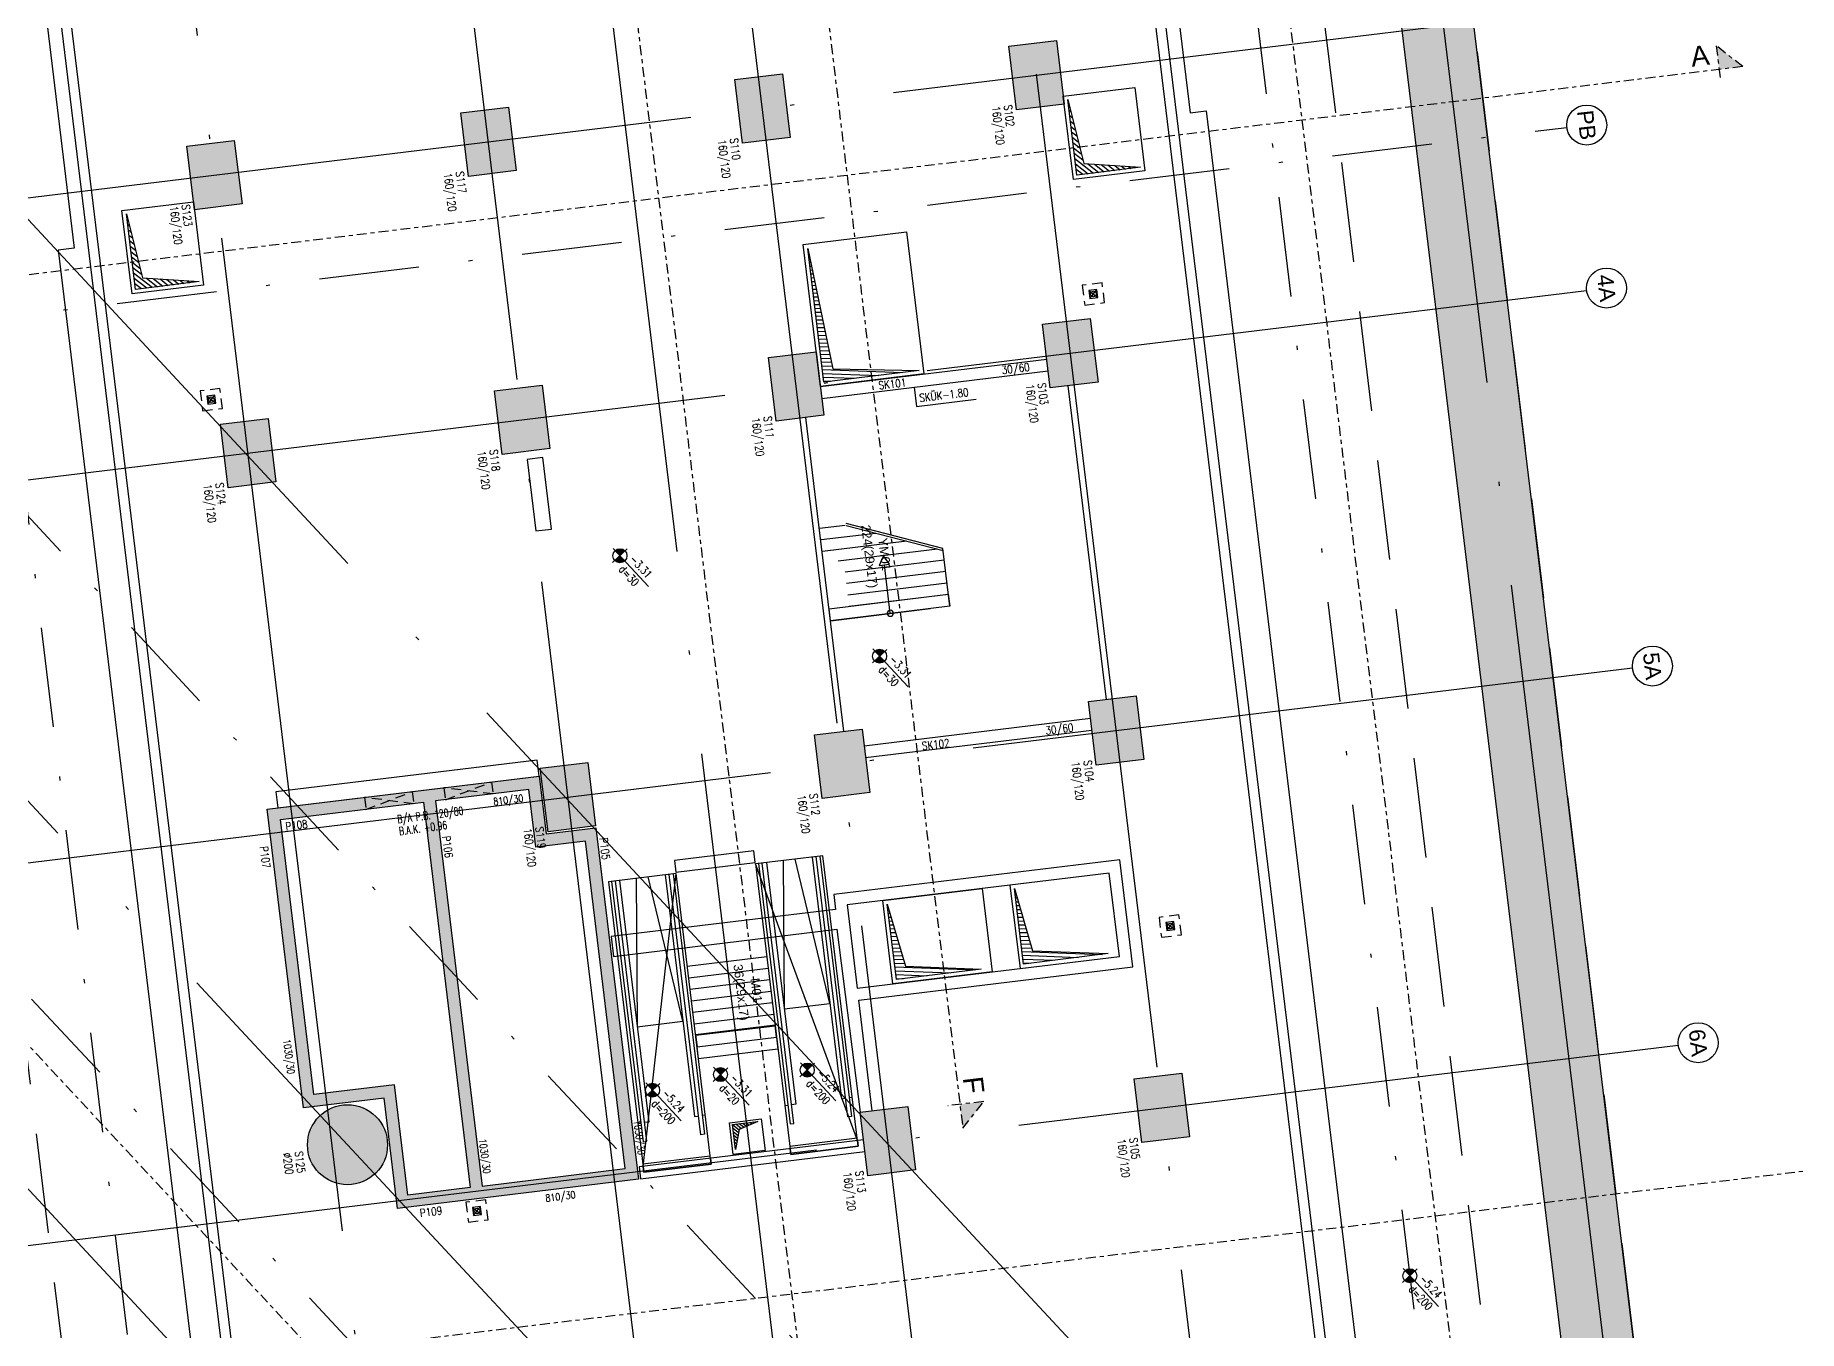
# Model space of a CAD drawing. Header units: millimetres. Extents: x 400408 to 401352, y 4543980 to 4544157.
# Drawn here: x 400442.91 to 400486.98, y 4544053.04 to 4544085.42 of the extents above; entities that cross this region are included whole.
import ezdxf
from ezdxf.enums import TextEntityAlignment as Align

# ---------------------------------------------------------------- set-up
doc = ezdxf.new("R2010")
doc.units = ezdxf.units.MM
for name, pattern in [('AKS', [3, 2.5, -0.25, 0, -0.25]), ('CENTER', [2, 1.25, -0.25, 0.25, -0.25]), ('CIZGI', [0.4, 0.25, -0.15]), ('CONTINU', [0]), ('DASHDOT2', [0.5, 0.25, -0.125, 0, -0.125]), ('HIDDEN', [0.375, 0.25, -0.125])]:
    doc.linetypes.add(name, pattern=pattern)
for name, color, linetype in [('aks prota', 2, 'AKS'), ('bosluk prota', 2, 'Continuous'), ('bosluk tarama prota', 8, 'Continuous'), ('boşluk prota', 2, 'Continuous'), ('boşluk taraması prota', 252, 'Continuous'), ('caks prota', 4, 'Continuous'), ('kesik prota', 2, 'CIZGI'), ('kesit tarama prota', 252, 'Continuous'), ('kiriş boyutu prota', 6, 'Continuous'), ('kiriş prota', 6, 'Continuous'), ('kolon prota', 1, 'Continuous'), ('kolon tarama prota', 252, 'Continuous'), ('lkolon prota', 4, 'Continuous'), ('lperde prota', 4, 'Continuous'), ('merdiven prota', 2, 'Continuous'), ('metraj prota', 2, 'Continuous'), ('not prota', 2, 'Continuous'), ('perde prota', 1, 'Continuous'), ('PRT-AL-TUNEL_EKSENI', 14, 'DASHDOT2'), ('PRT-MI-a_fit_drainage', 10, 'Continuous'), ('PRT-MI-ad_dim', 8, 'Continuous'), ('prt-s-taxis', 7, 'Continuous'), ('skesit prota', 7, 'Continuous'), ('st-s_level (kot)', 6, 'Continuous'), ('st-s_levelmark (kot işareti)', 4, 'Continuous'), ('st_s_ölçü', 4, 'Continuous'), ('taks prota', 7, 'Continuous'), ('temel prota', 6, 'Continuous'), ('tkesit prota', 7, 'Continuous'), ('tkolon prota', 6, 'Continuous'), ('tnot prota', 4, 'Continuous'), ('tperde prota', 6, 'Continuous')]:
    doc.layers.add(name, color=color, linetype=linetype)
doc.styles.add('Arial', font='Arial.ttf')
doc.styles.add('OLCU', font='romanstw.shx')
doc.styles.add('PRT-MI-a_Arial', font='Arial.ttf', dxfattribs={"height": 30})
doc.styles.add('TAKS', font='Arial Unicode.ttf')
doc.styles.add('TKIRIS', font='romanstw.shx')
doc.styles.add('tkolon', font='romanstw.shx')
doc.styles.add('TNOT', font='romanstw.shx', dxfattribs={"width": 0.8, "height": 250})

# ---------------------------------------------------------------- blocks, each defined once
blk = doc.blocks.new('yürüyen mer 1')
at = {"color": 253}
blk.add_lwpolyline([(-120.1, 35), (-120.1, 205)], dxfattribs=at)
at = {"layer": 'st_s_ölçü', "color": 252, "ltscale": 0.1}
blk.add_line((-830.5, 205), (-830.5, 35), dxfattribs=at)
for points in [[(-120.1, 205), (-851.5, 205), (-851.5, 35), (-120.1, 35)], [(-120.1, 197.5), (-775.8, 197.5), (-775.8, 187.7), (-120.1, 187.7)], [(-728.8, 205), (-728.8, 197.5)], [(-120.1, 177.5), (-728.8, 177.5), (-728.8, 187.7)], [(-120.1, 135), (-488.6, 177.5), (-488.6, 62.5), (-120.1, 105)], [(-120.1, 42.5), (-775.8, 42.5), (-775.8, 52.2), (-120.1, 52.2)], [(-120.1, 62.5), (-728.8, 62.5), (-728.8, 52.2)], [(-728.8, 35), (-728.8, 42.5)]]:
    blk.add_lwpolyline(points, dxfattribs=at)
blk = doc.blocks.new('Stair_Anotation')
at = {"color": 0, "style": 'PRT-MI-a_Arial'}
blk.add_attdef('M.ADI', text='', height=0.2, dxfattribs=at).set_placement((0, 0), align=Align.BOTTOM_CENTER)
blk.add_attdef('BAS.SAYI-(EN-RIHT)', text='', height=0.2, dxfattribs=at).set_placement((0, -0.08), align=Align.TOP_CENTER)
blk = doc.blocks.new('*U7')
at = {"layer": 'metraj prota', "color": 4}
blk.add_lwpolyline([(-144.7, 0), (-122.2, 13), (-122.2, -13)], close=True, dxfattribs=at)
blk.add_lwpolyline([(0, 0), (-122.2, 0)], dxfattribs=at)
blk.add_circle((0, 0), 7.5, dxfattribs=at)
blk = doc.blocks.new('PLAN_KOT')
at = {"layer": 'st-s_levelmark (kot işareti)'}
h = blk.add_hatch(color=256, dxfattribs=at)
h.paths.add_polyline_path([(0, 17.5, 0.414214), (-17.5, 0), (0, 0)])
h.paths.add_polyline_path([(17.5, 0), (0, 0), (0, -17.5, 0.414214)])
for p, q in [((105, 0), (-25, 0)), ((0, 25), (0, -25))]:
    blk.add_line(p, q, dxfattribs=at)
blk.add_circle((0, 0), 17.5, dxfattribs=at)
at = {"layer": 'st-s_level (kot)', "color": 6, "style": 'OLCU', "width": 0.8}
for tag, p in [('KOT', (22.7, 9.8)), ('DÖŞEME_KALINLIĞI', (22.7, -27.6))]:
    blk.add_attdef(tag, p, '', height=20, dxfattribs=at)
blk = doc.blocks.new('YER SUZGECI_20x20')
at = {"color": 2}
blk.add_lwpolyline([(-20, 0), (0, 0), (0, 20), (-20, 20)], close=True, dxfattribs=at)
for points in [[(0, 20), (-20, 0)], [(-20, 20), (0, 0)]]:
    blk.add_lwpolyline(points, dxfattribs=at)
blk.add_circle((-10, 10), 7, dxfattribs=at)

msp = doc.modelspace()

# ---------------------------------------------------------------- hatches: boundary and pattern name
at = {"layer": 'bosluk tarama prota'}
h = msp.add_hatch(dxfattribs=at)
h.set_pattern_fill('ANSI31', color=256, scale=0.5, angle=121.924)
h.set_pattern_definition([(321.924, (400467.19765, 4544028.036356), (0.03854414, 0.04919958), [])])
h.paths.add_polyline_path([(400460.334, 4544058.194), (400460.963, 4544058.27), (400460.499, 4544058.068), (400460.41, 4544057.569)])
at = {"layer": 'boşluk taraması prota', "ltscale": 2}
h = msp.add_hatch(dxfattribs=at)
h.set_pattern_fill('ANSI31', color=256, scale=0.03, angle=-47.076, style=0)
h.set_pattern_definition([(321.924, (400468.59764, 4544083.89483), (0.0587413, 0.0749802), [])])
h.paths.add_polyline_path([(400468.94, 4544081.922), (400468.709, 4544083.808), (400469.109, 4544082.212), (400470.528, 4544082.115)])
h = msp.add_hatch(dxfattribs=at)
h.set_pattern_fill('ANSI31', color=256, scale=0.03, angle=-47.076, style=0)
h.set_pattern_definition([(321.924, (400445.07095, 4544081.03779), (0.0587413, 0.0749802), [])])
h.paths.add_polyline_path([(400445.413, 4544079.065), (400445.182, 4544080.951), (400445.582, 4544079.354), (400447.002, 4544079.258)])
h = msp.add_hatch(dxfattribs=at)
h.set_pattern_fill('ANSI31', color=256, scale=0.03, angle=-47.076, style=0)
h.set_pattern_definition([(357.923994, (399678.130375, 4544261.90387), (0.003450452, 0.095187483), [])])
h.paths.add_polyline_path([(400462.842, 4544077.076), (400464.998, 4544077.04), (400462.616, 4544076.747), (400462.211, 4544080.083)])
h = msp.add_hatch(dxfattribs=at)
h.set_pattern_fill('ANSI31', color=256, scale=0.03, angle=-47.076, style=0)
h.set_pattern_definition([(357.923994, (399683.1203, 4544247.35807), (0.003450452, 0.095187483), [])])
h.paths.add_polyline_path([(400467.832, 4544062.53), (400469.988, 4544062.494), (400467.606, 4544062.201), (400467.377, 4544064.086)])
h = msp.add_hatch(dxfattribs=at)
h.set_pattern_fill('ANSI31', color=256, scale=0.03, angle=-47.076, style=0)
h.set_pattern_definition([(357.923994, (399679.94364, 4544246.9723), (0.003450452, 0.095187483), [])])
h.paths.add_polyline_path([(400464.655, 4544062.145), (400466.811, 4544062.109), (400464.429, 4544061.815), (400464.2, 4544063.7)])
at = {"layer": 'kesit tarama prota'}
h = msp.add_hatch(color=256, dxfattribs=at)
h.dxf.hatch_style = 1
h.paths.add_polyline_path([(400484.916, 4544085.154), (400485.584, 4544084.631), (400484.988, 4544084.559)])
h = msp.add_hatch(color=256, dxfattribs=at)
h.dxf.hatch_style = 1
h.paths.add_polyline_path([(400466.611, 4544058.766), (400466.087, 4544058.098), (400466.015, 4544058.694)])
at = {"layer": 'kolon tarama prota'}
h = msp.add_hatch(color=256, dxfattribs=at)
h.dxf.hatch_style = 1
h.paths.add_polyline_path([(400488.037, 4543995.155), (400487.581, 4543995.646), (400488.073, 4543991.593), (400488.536, 4543991.094), (400488.454, 4543991.77), (400490.533, 4543989.535), (400477.132, 4544099.89), (400475.419, 4544099.682), (400475.371, 4544100.079), (400474.974, 4544100.031), (400475.263, 4544097.649), (400475.586, 4544097.688)])
h = msp.add_hatch(color=256, dxfattribs=at)
h.dxf.hatch_style = 1
h.paths.add_polyline_path([(400468.429, 4544085.285), (400468.622, 4544083.696), (400467.43, 4544083.552), (400467.238, 4544085.14)])
h = msp.add_hatch(color=256, dxfattribs=at)
h.dxf.hatch_style = 1
h.paths.add_polyline_path([(400461.579, 4544084.453), (400461.772, 4544082.864), (400460.581, 4544082.72), (400460.388, 4544084.308)])
h = msp.add_hatch(color=256, dxfattribs=at)
h.dxf.hatch_style = 1
h.paths.add_polyline_path([(400454.729, 4544083.621), (400454.922, 4544082.033), (400453.731, 4544081.888), (400453.538, 4544083.476)])
h = msp.add_hatch(color=256, dxfattribs=at)
h.dxf.hatch_style = 1
h.paths.add_polyline_path([(400447.88, 4544082.789), (400448.073, 4544081.201), (400446.881, 4544081.056), (400446.689, 4544082.645)])
h = msp.add_hatch(color=256, dxfattribs=at)
h.dxf.hatch_style = 1
h.paths.add_polyline_path([(400469.273, 4544078.336), (400469.466, 4544076.747), (400468.274, 4544076.603), (400468.081, 4544078.191)])
h = msp.add_hatch(color=256, dxfattribs=at)
h.dxf.hatch_style = 1
h.paths.add_polyline_path([(400462.423, 4544077.504), (400462.616, 4544075.916), (400461.425, 4544075.771), (400461.232, 4544077.359)])
h = msp.add_hatch(color=256, dxfattribs=at)
h.dxf.hatch_style = 1
h.paths.add_polyline_path([(400455.573, 4544076.672), (400455.766, 4544075.084), (400454.575, 4544074.939), (400454.382, 4544076.527)])
h = msp.add_hatch(color=256, dxfattribs=at)
h.dxf.hatch_style = 1
h.paths.add_polyline_path([(400448.724, 4544075.84), (400448.917, 4544074.252), (400447.725, 4544074.107), (400447.532, 4544075.696)])
h = msp.add_hatch(color=256, dxfattribs=at)
h.dxf.hatch_style = 1
h.paths.add_polyline_path([(400470.418, 4544068.905), (400470.611, 4544067.317), (400469.42, 4544067.172), (400469.227, 4544068.76)])
h = msp.add_hatch(color=256, dxfattribs=at)
h.dxf.hatch_style = 1
h.paths.add_polyline_path([(400463.568, 4544068.073), (400463.761, 4544066.485), (400462.57, 4544066.34), (400462.377, 4544067.928)])
h = msp.add_hatch(color=256, dxfattribs=at)
h.dxf.hatch_style = 1
h.paths.add_polyline_path([(400456.719, 4544067.241), (400456.911, 4544065.653), (400455.72, 4544065.508), (400455.527, 4544067.097)])
h = msp.add_hatch(color=256, dxfattribs=at)
h.dxf.hatch_style = 1
h.paths.add_polyline_path([(400456.656, 4544065.269), (400455.415, 4544065.119), (400455.239, 4544066.566), (400452.906, 4544066.283), (400454.076, 4544056.653), (400457.649, 4544057.087)], flags=16)
h.paths.add_polyline_path([(400452.609, 4544066.246), (400453.778, 4544056.617), (400452.219, 4544056.428), (400451.884, 4544059.183), (400449.87, 4544058.938), (400449.035, 4544065.813)], flags=16)
h.paths.add_polyline_path([(400451.957, 4544056.094), (400451.623, 4544058.849), (400449.608, 4544058.604), (400448.701, 4544066.074), (400455.501, 4544066.9), (400455.677, 4544065.453), (400456.918, 4544065.603), (400457.983, 4544056.826)])
h = msp.add_hatch(color=256, dxfattribs=at)
h.dxf.hatch_style = 1
h.paths.add_polyline_path([(400471.563, 4544059.474), (400471.756, 4544057.886), (400470.565, 4544057.741), (400470.372, 4544059.33)])
h = msp.add_hatch(color=256, dxfattribs=at)
h.dxf.hatch_style = 1
edge = h.paths.add_edge_path()
edge.add_arc((400450.709, 4544057.684), 1, -47.076, 312.924)
h = msp.add_hatch(color=256, dxfattribs=at)
h.dxf.hatch_style = 1
h.paths.add_polyline_path([(400464.714, 4544058.642), (400464.906, 4544057.054), (400463.715, 4544056.909), (400463.522, 4544058.498)])

# ---------------------------------------------------------------- linework, layer by layer
at = {"layer": 'aks prota', "ltscale": 10}
for p, q in [((400490.074, 4543987.091), (400475.978, 4544103.171)), ((400490.074, 4543987.091), (400475.978, 4544103.171)), ((400478.198, 4543999.861), (400465.802, 4544101.936)), ((400478.198, 4543999.861), (400465.802, 4544101.936)), ((400478.198, 4543999.861), (400465.802, 4544101.936)), ((400470.204, 4544008.457), (400458.953, 4544101.104)), ((400470.204, 4544008.457), (400458.953, 4544101.104)), ((400466.206, 4544012.755), (400455.528, 4544100.688)), ((400466.206, 4544012.755), (400455.528, 4544100.688)), ((400466.206, 4544012.755), (400455.528, 4544100.688)), ((400462.209, 4544017.053), (400452.103, 4544100.272)), ((400462.209, 4544017.053), (400452.103, 4544100.272)), ((400454.214, 4544025.649), (400445.253, 4544099.44)), ((400454.214, 4544025.649), (400445.253, 4544099.44)), ((400454.214, 4544025.649), (400445.253, 4544099.44)), ((400512.214, 4544006.089), (400428.167, 4544096.459)), ((400512.214, 4544006.089), (400428.167, 4544096.459)), ((400504.965, 4543999.347), (400420.917, 4544089.717)), ((400504.965, 4543999.347), (400420.917, 4544089.717)), ((400434.475, 4544080.356), (400480.835, 4544085.985)), ((400434.475, 4544080.356), (400480.835, 4544085.985)), ((400434.475, 4544080.356), (400480.835, 4544085.985)), ((400500.132, 4543994.852), (400416.084, 4544085.222)), ((400435.319, 4544073.407), (400481.679, 4544079.036)), ((400435.319, 4544073.407), (400481.679, 4544079.036)), ((400435.319, 4544073.407), (400481.679, 4544079.036)), ((400436.465, 4544063.976), (400482.824, 4544069.606)), ((400436.465, 4544063.976), (400482.824, 4544069.606)), ((400436.465, 4544063.976), (400482.824, 4544069.606)), ((400437.61, 4544054.546), (400483.969, 4544060.176)), ((400437.61, 4544054.545), (400483.969, 4544060.175))]:
    msp.add_line(p, q, dxfattribs=at)
at = {"layer": 'bosluk prota'}
msp.add_lwpolyline([(400460.334, 4544058.194), (400460.963, 4544058.27), (400460.499, 4544058.068), (400460.41, 4544057.569)], close=True, dxfattribs=at)
at = {"layer": 'boşluk prota', "ltscale": 0.05}
for points in [[(400468.94, 4544081.922), (400468.709, 4544083.808), (400469.109, 4544082.212), (400470.528, 4544082.115)], [(400445.413, 4544079.065), (400445.182, 4544080.951), (400445.582, 4544079.354), (400447.002, 4544079.258)], [(400462.842, 4544077.076), (400464.998, 4544077.04), (400462.616, 4544076.747), (400462.211, 4544080.083)], [(400467.832, 4544062.53), (400469.719, 4544062.461), (400467.606, 4544062.201), (400467.377, 4544064.086)], [(400464.655, 4544062.145), (400466.542, 4544062.076), (400464.429, 4544061.815), (400464.2, 4544063.7)]]:
    msp.add_lwpolyline(points, close=True, dxfattribs=at)
at = {"layer": 'caks prota', "ltscale": 0.05}
for centre in [(400481.68, 4544083.172), (400481.68, 4544083.172), (400481.68, 4544083.172), (400482.175, 4544079.097), (400482.175, 4544079.097), (400482.175, 4544079.097), (400483.322, 4544069.65), (400483.322, 4544069.65), (400483.322, 4544069.65), (400484.466, 4544060.235), (400484.466, 4544060.235), (400484.466, 4544060.235)]:
    msp.add_circle(centre, 0.5, dxfattribs=at)
at = {"layer": 'kesik prota', "ltscale": 10}
for p, q in [((400459.201, 4544062.147), (400461.186, 4544062.388)), ((400459.236, 4544061.859), (400461.221, 4544062.101)), ((400459.271, 4544061.572), (400461.256, 4544061.813)), ((400459.306, 4544061.284), (400461.291, 4544061.525)), ((400459.341, 4544060.996), (400461.326, 4544061.237)), ((400459.376, 4544060.708), (400461.361, 4544060.949)), ((400459.411, 4544060.42), (400461.396, 4544060.661)), ((400459.446, 4544060.132), (400461.431, 4544060.373))]:
    msp.add_line(p, q, dxfattribs=at)
at = {"layer": 'kesik prota'}
for points in [[(400453.119, 4544066.606), (400453.155, 4544066.309), (400454.31, 4544066.751), (400454.346, 4544066.453), (400453.119, 4544066.606)], [(400451.133, 4544066.365), (400451.17, 4544066.064), (400452.325, 4544066.51), (400452.361, 4544066.209), (400451.133, 4544066.365)]]:
    msp.add_lwpolyline(points, dxfattribs=at)
at = {"layer": 'kiriş prota'}
for p, q in [((400462.529, 4544076.635), (400468.187, 4544077.322)), ((400462.565, 4544076.337), (400468.223, 4544077.025)), ((400468.716, 4544076.656), (400469.669, 4544068.814)), ((400463.117, 4544068.018), (400462.164, 4544075.861))]:
    msp.add_line(p, q, dxfattribs=at)
for points in [[(400468.853, 4544081.81), (400468.598, 4544083.895), (400470.385, 4544084.112), (400470.64, 4544082.027)], [(400445.326, 4544078.953), (400445.071, 4544081.038), (400446.858, 4544081.255), (400447.113, 4544079.17)], [(400464.679, 4544080.498), (400465.11, 4544076.949), (400462.529, 4544076.635), (400462.098, 4544080.184)], [(400467.265, 4544064.174), (400467.518, 4544062.089), (400470, 4544062.391), (400469.747, 4544064.476)], [(400466.57, 4544064.09), (400466.824, 4544062.005), (400464.342, 4544061.704), (400464.089, 4544063.788)]]:
    msp.add_lwpolyline(points, close=True, dxfattribs=at)
for points in [[(400465.763, 4544071.147), (400465.589, 4544072.584)], [(400469.278, 4544068.338), (400463.62, 4544067.651)], [(400469.314, 4544068.04), (400463.656, 4544067.353)]]:
    msp.add_lwpolyline(points, dxfattribs=at)
at = {"layer": 'kolon prota', "color": 1}
for points in [[(400468.429, 4544085.285), (400468.622, 4544083.696), (400467.43, 4544083.552), (400467.238, 4544085.14)], [(400461.579, 4544084.453), (400461.772, 4544082.864), (400460.581, 4544082.72), (400460.388, 4544084.308)], [(400454.729, 4544083.621), (400454.922, 4544082.033), (400453.731, 4544081.888), (400453.538, 4544083.476)], [(400447.88, 4544082.789), (400448.073, 4544081.201), (400446.881, 4544081.056), (400446.689, 4544082.645)], [(400469.273, 4544078.336), (400469.466, 4544076.747), (400468.274, 4544076.603), (400468.081, 4544078.191)], [(400462.423, 4544077.504), (400462.616, 4544075.916), (400461.425, 4544075.771), (400461.232, 4544077.359)], [(400455.573, 4544076.672), (400455.766, 4544075.084), (400454.575, 4544074.939), (400454.382, 4544076.527)], [(400448.724, 4544075.84), (400448.917, 4544074.252), (400447.725, 4544074.107), (400447.532, 4544075.696)], [(400470.418, 4544068.905), (400470.611, 4544067.317), (400469.42, 4544067.172), (400469.227, 4544068.76)], [(400463.568, 4544068.073), (400463.761, 4544066.485), (400462.57, 4544066.34), (400462.377, 4544067.928)], [(400456.719, 4544067.241), (400456.911, 4544065.653), (400455.72, 4544065.508), (400455.527, 4544067.097)], [(400471.563, 4544059.474), (400471.756, 4544057.886), (400470.565, 4544057.741), (400470.372, 4544059.33)], [(400464.714, 4544058.642), (400464.906, 4544057.054), (400463.715, 4544056.909), (400463.522, 4544058.498)]]:
    msp.add_lwpolyline(points, close=True, dxfattribs=at)
msp.add_circle((400450.709, 4544057.684), 1, dxfattribs=at)
at = {"layer": 'merdiven prota', "linetype": 'HIDDEN', "ltscale": 10}
for points in [[(400465.591, 4544072.585), (400462.469, 4544073.391)], [(400465.595, 4544072.532), (400462.476, 4544073.338)], [(400463.143, 4544073.165), (400462.508, 4544073.088)], [(400463.914, 4544072.966), (400462.543, 4544072.801)], [(400464.684, 4544072.767), (400462.578, 4544072.513)], [(400465.455, 4544072.568), (400462.613, 4544072.225)], [(400465.625, 4544072.297), (400462.647, 4544071.937)], [(400465.591, 4544072.585), (400465.589, 4544072.584)], [(400465.659, 4544072.009), (400462.681, 4544071.65)], [(400465.694, 4544071.721), (400462.716, 4544071.362)], [(400465.729, 4544071.434), (400462.751, 4544071.074)], [(400462.786, 4544070.783), (400465.764, 4544071.147)], [(400463.457, 4544057.793), (400463.474, 4544057.649), (400461.787, 4544057.444), (400461.769, 4544057.588)], [(400459.784, 4544057.347), (400459.801, 4544057.203), (400458.114, 4544056.998), (400458.096, 4544057.142)]]:
    msp.add_lwpolyline(points, dxfattribs=at)
at = {"layer": 'merdiven prota', "color": 4}
for points in [[(400458.096, 4544057.142), (400458.92, 4544064.463)], [(400463.457, 4544057.793), (400460.905, 4544064.704)]]:
    msp.add_lwpolyline(points, dxfattribs=at)
at = {"layer": 'not prota', "ltscale": 0.1}
msp.add_lwpolyline([(400464.87, 4544076.617), (400464.928, 4544076.137), (400466.417, 4544076.318)], dxfattribs=at)
at = {"layer": 'perde prota'}
for points in [[(400488.037, 4543995.155), (400487.581, 4543995.646), (400488.073, 4543991.593), (400488.536, 4543991.094), (400488.454, 4543991.77), (400490.533, 4543989.535), (400477.132, 4544099.89), (400475.419, 4544099.682), (400475.371, 4544100.079), (400474.974, 4544100.031), (400475.263, 4544097.649), (400475.586, 4544097.688)], [(400451.957, 4544056.094), (400451.623, 4544058.849), (400449.608, 4544058.604), (400448.701, 4544066.074), (400455.501, 4544066.9), (400455.677, 4544065.453), (400456.918, 4544065.603), (400457.983, 4544056.826)], [(400456.656, 4544065.269), (400455.415, 4544065.119), (400455.239, 4544066.566), (400452.906, 4544066.283), (400454.076, 4544056.653), (400457.649, 4544057.087)], [(400452.609, 4544066.246), (400453.778, 4544056.617), (400452.219, 4544056.428), (400451.884, 4544059.183), (400449.87, 4544058.938), (400449.035, 4544065.813)]]:
    msp.add_lwpolyline(points, close=True, dxfattribs=at)
at = {"layer": 'PRT-AL-TUNEL_EKSENI', "ltscale": 10}
for p, q in [((400484.744, 4543992.822), (400471.411, 4544102.617)), ((400447.668, 4544032.687), (400439.645, 4544098.759)), ((400424.469, 4544093.02), (400508.516, 4544002.65)), ((400418.501, 4544087.469), (400502.548, 4543997.099)), ((400434.824, 4544077.483), (400481.184, 4544083.113))]:
    msp.add_line(p, q, dxfattribs=at)
at = {"layer": 'PRT-MI-a_fit_drainage', "color": 2, "linetype": 'CIZGI'}
for points in [[(400469.63, 4544078.732), (400469.57, 4544079.228), (400469.073, 4544079.168), (400469.134, 4544078.671)], [(400447.583, 4544076.09), (400447.522, 4544076.586), (400447.026, 4544076.526), (400447.086, 4544076.029)], [(400471.549, 4544062.931), (400471.489, 4544063.428), (400470.992, 4544063.367), (400471.052, 4544062.871)], [(400454.225, 4544055.811), (400454.165, 4544056.307), (400453.668, 4544056.247), (400453.729, 4544055.751)]]:
    msp.add_lwpolyline(points, close=True, dxfattribs=at)
at = {"layer": 'skesit prota', "linetype": 'CENTER', "ltscale": 0.2}
for p, q in [((400484.916, 4544085.154), (400485.024, 4544084.261)), ((400485.584, 4544084.631), (400484.916, 4544085.154)), ((400485.584, 4544084.631), (400433.448, 4544078.3)), ((400466.611, 4544058.766), (400465.717, 4544058.658)), ((400466.087, 4544058.098), (400466.611, 4544058.766))]:
    msp.add_line(p, q, dxfattribs=at)
for points in [[(400471.977, 4544104.59), (400486.286, 4543986.758)], [(400460.609, 4544103.21), (400466.087, 4544058.098)], [(400455.897, 4544102.638), (400463.098, 4544043.347)], [(400455.897, 4544102.638), (400463.098, 4544043.347)], [(400433.933, 4544069.638), (400492.88, 4544006.257)], [(400490.161, 4544057.391), (400436.179, 4544050.836)]]:
    msp.add_lwpolyline(points, dxfattribs=at)
at = {"layer": 'skesit prota', "color": 5}
for points in [[(400458.88, 4544064.793), (400458.916, 4544064.495), (400460.901, 4544064.736), (400460.865, 4544065.034)], [(400459.409, 4544060.43), (400459.446, 4544060.132), (400461.431, 4544060.373), (400461.395, 4544060.671)]]:
    msp.add_lwpolyline(points, close=True, dxfattribs=at)
at = {"layer": 'temel prota', "color": 5}
for p, q in [((400469.241, 4544099.335), (400481.462, 4543998.7)), ((400469.49, 4544099.365), (400481.752, 4543998.389)), ((400442.288, 4544096.062), (400449.512, 4544036.578)), ((400442.537, 4544096.092), (400449.802, 4544036.267))]:
    msp.add_line(p, q, dxfattribs=at)
at = {"layer": 'temel prota', "linetype": 'HIDDEN', "ltscale": 10}
for points in [[(400477.132, 4544099.89), (400490.533, 4543989.535), (400486.257, 4543994.133), (400473.468, 4544099.445)], [(400438.407, 4544095.188), (400445.335, 4544038.132), (400441.059, 4544042.73), (400434.743, 4544094.743)]]:
    msp.add_lwpolyline(points, close=True, dxfattribs=at)
at = {"layer": 'temel prota'}
for points in [[(400469.837, 4544099.407), (400471.771, 4544083.48), (400472.168, 4544083.528), (400482.128, 4544001.509)], [(400441.942, 4544096.02), (400443.875, 4544080.093), (400443.479, 4544080.045), (400448.644, 4544037.512)]]:
    msp.add_lwpolyline(points, dxfattribs=at)
for points in [[(400455.195, 4544074.813), (400455.412, 4544073.026), (400455.809, 4544073.074), (400455.592, 4544074.861)], [(400448.92, 4544066.504), (400448.968, 4544066.107), (400455.501, 4544066.9), (400455.453, 4544067.297)], [(400459.482, 4544059.834), (400459.446, 4544060.132), (400461.431, 4544060.373), (400461.467, 4544060.075)], [(400460.254, 4544058.235), (400461.048, 4544058.331), (400461.145, 4544057.537), (400460.351, 4544057.441)]]:
    msp.add_lwpolyline(points, close=True, dxfattribs=at)
at = {"layer": 'temel prota', "color": 5}
for points in [[(400465.725, 4544071.443), (400465.762, 4544071.145), (400462.781, 4544070.783), (400462.745, 4544071.081)], [(400463.448, 4544061.595), (400470, 4544062.391), (400469.747, 4544064.476), (400463.195, 4544063.68)]]:
    msp.add_lwpolyline(points, close=True, dxfattribs=at)
for points in [[(400463.82, 4544058.534), (400463.485, 4544061.297), (400470.334, 4544062.129), (400470.009, 4544064.809), (400462.861, 4544063.942), (400462.907, 4544063.568), (400457.298, 4544062.887), (400457.358, 4544062.391), (400462.942, 4544063.069), (400463.522, 4544058.498)], [(400463.606, 4544057.811), (400457.997, 4544057.13), (400458.033, 4544056.832), (400463.642, 4544057.513)]]:
    msp.add_lwpolyline(points, dxfattribs=at)

# ---------------------------------------------------------------- block references
at = {"layer": 'kolon tarama prota', "xscale": 0.01, "yscale": 0.01, "zscale": 0.01, "rotation": 96.92399395756725}
for p in [(400462.795, 4544066.144), (400459.122, 4544065.698)]:
    msp.add_blockref('yürüyen mer 1', p, dxfattribs=at)
at = {"layer": 'PRT-MI-a_fit_drainage', "color": 2, "xscale": 0.01, "yscale": 0.01, "zscale": 0.01, "rotation": 96.9239939575612}
for p in [(400469.439, 4544079.061), (400447.392, 4544076.419), (400471.358, 4544063.261), (400454.034, 4544056.14)]:
    msp.add_blockref('YER SUZGECI_20x20', p, dxfattribs=at)
at = {"layer": 'PRT-MI-ad_dim', "xscale": -0.01, "yscale": 0.01, "zscale": 0.01, "rotation": 96.88746667455926}
msp.add_blockref('*U7', (400464.275, 4544070.968), dxfattribs=at)
at = {"layer": 'prt-s-taxis'}
ref = msp.add_blockref('Stair_Anotation', (400463.956, 4544072.412), dxfattribs=dict(at, xscale=-1.125, yscale=1.125, zscale=1.125, rotation=276.9239939229199))
ref.add_attrib('M.ADI', 'YM01', dxfattribs={"layer": '0', "color": 0, "height": 0.225, "rotation": 276.924, "style": 'PRT-MI-a_Arial'}).set_placement((400463.955, 4544072.421), align=Align.BOTTOM_CENTER)
ref.add_attrib('BAS.SAYI-(EN-RIHT)', '224(29x17)', dxfattribs={"layer": '0', "color": 0, "height": 0.225, "rotation": 276.924, "style": 'PRT-MI-a_Arial'}).set_placement((400463.867, 4544072.403), align=Align.TOP_CENTER)
ref = msp.add_blockref('Stair_Anotation', (400460.751, 4544061.517), dxfattribs=dict(at, xscale=-1.125, yscale=1.125, zscale=1.125, rotation=276.9239939229199))
ref.add_attrib('M.ADI', 'M01', dxfattribs={"layer": '0', "color": 0, "height": 0.225, "rotation": 276.924, "style": 'PRT-MI-a_Arial'}).set_placement((400460.75, 4544061.526), align=Align.BOTTOM_CENTER)
ref.add_attrib('BAS.SAYI-(EN-RIHT)', '36(29x17)', dxfattribs={"layer": '0', "color": 0, "height": 0.225, "rotation": 276.924, "style": 'PRT-MI-a_Arial'}).set_placement((400460.662, 4544061.508), align=Align.TOP_CENTER)
at = {"layer": 'st-s_level (kot)', "linetype": 'CONTINU', "ltscale": 0.1, "xscale": 0.01, "yscale": 0.01, "zscale": 0.01, "rotation": 312.9239939575543}
for p, values in [((400457.519, 4544072.407), {'KOT': '-3.31', 'DÖŞEME_KALINLIĞI': 'd=30'}), ((400464.009, 4544069.896), {'KOT': '-3.31', 'DÖŞEME_KALINLIĞI': 'd=30'}), ((400460.03, 4544059.439), {'KOT': '-3.31', 'DÖŞEME_KALINLIĞI': 'd=20'}), ((400462.201, 4544059.553), {'KOT': '-5.24', 'DÖŞEME_KALINLIĞI': 'd=200'}), ((400458.334, 4544059.049), {'KOT': '-5.24', 'DÖŞEME_KALINLIĞI': 'd=200'}), ((400477.26, 4544054.411), {'KOT': '-5.24', 'DÖŞEME_KALINLIĞI': 'd=200'})]:
    msp.add_blockref('PLAN_KOT', p, dxfattribs=at).add_auto_attribs(values)

# ---------------------------------------------------------------- texts
at = {"layer": 'kiriş boyutu prota', "ltscale": 0.05, "style": 'TKIRIS', "width": 0.8}
for p in [(400467.755, 4544077.128), (400468.849, 4544068.118)]:
    msp.add_text('30/60', height=0.2, rotation=6.924, dxfattribs=at).set_placement(p, align=Align.MIDDLE_RIGHT)
at = {"layer": 'kiriş prota', "ltscale": 0.05, "style": 'TKIRIS', "width": 0.8}
for s, p in [('SK101', (400463.983, 4544076.66)), ('SK102', (400465.067, 4544067.649))]:
    msp.add_text(s, height=0.2, rotation=6.924, dxfattribs=at).set_placement(p, align=Align.MIDDLE_LEFT)
at = {"layer": 'lkolon prota', "style": 'tkolon', "width": 0.8}
for s, p in [('160/120', (400466.816, 4544083.628)), ('160/120', (400459.966, 4544082.796)), ('160/120', (400453.116, 4544081.964)), ('160/120', (400446.266, 4544081.138)), ('160/120', (400467.66, 4544076.679)), ('160/120', (400460.81, 4544075.847)), ('160/120', (400453.96, 4544075.015)), ('160/120', (400447.111, 4544074.183)), ('160/120', (400468.805, 4544067.248)), ('160/120', (400461.955, 4544066.416)), ('160/120', (400455.106, 4544065.584)), ('160/120', (400469.95, 4544057.817)), ('%%C200', (400449.094, 4544057.475)), ('160/120', (400463.1, 4544056.985))]:
    msp.add_text(s, height=0.2, rotation=276.924, dxfattribs=at).set_placement(p)
at = {"layer": 'lperde prota', "style": 'tkolon', "width": 0.8}
for s, rotation, p in [('810/30', 7.3933, (400454.354, 4544066.256)), ('1030/30', 277.3933, (400449.188, 4544060.322)), ('1030/30', 277.3933, (400457.948, 4544058.303)), ('1030/30', 277.3933, (400454.083, 4544057.834)), ('810/30', 7.3933, (400455.658, 4544056.346))]:
    msp.add_text(s, height=0.18, rotation=rotation, dxfattribs=at).set_placement(p, align=Align.MIDDLE_LEFT)
at = {"layer": 'taks prota', "style": 'TAKS'}
for s, p in [('PB', (400481.68, 4544083.172)), ('PB', (400481.68, 4544083.172)), ('PB', (400481.68, 4544083.172)), ('4A', (400482.175, 4544079.097)), ('4A', (400482.175, 4544079.097)), ('4A', (400482.175, 4544079.097)), ('5A', (400483.322, 4544069.65)), ('5A', (400483.322, 4544069.65)), ('5A', (400483.322, 4544069.65)), ('6A', (400484.466, 4544060.235)), ('6A', (400484.466, 4544060.235)), ('6A', (400484.466, 4544060.235))]:
    msp.add_text(s, height=0.4, rotation=276.4292, dxfattribs=at).set_placement(p, align=Align.MIDDLE_CENTER)
at = {"layer": 'tkesit prota', "style": 'Arial'}
for s, rotation, p in [('A', 6.924, (400484.309, 4544084.627)), ('F', 276.924, (400466.085, 4544059.359))]:
    msp.add_text(s, height=0.5, rotation=rotation, dxfattribs=at).set_placement(p)
at = {"layer": 'tkolon prota', "style": 'tkolon', "width": 0.8}
for s, p in [('S102', (400467.114, 4544083.664)), ('S110', (400460.264, 4544082.832)), ('S117', (400453.414, 4544082)), ('S123', (400446.564, 4544081.174)), ('S103', (400467.957, 4544076.715)), ('S111', (400461.108, 4544075.883)), ('S118', (400454.258, 4544075.051)), ('S124', (400447.408, 4544074.219)), ('S104', (400469.103, 4544067.284)), ('S112', (400462.253, 4544066.452)), ('S119', (400455.403, 4544065.621)), ('S105', (400470.248, 4544057.853)), ('S125', (400449.391, 4544057.511)), ('S113', (400463.398, 4544057.022))]:
    msp.add_text(s, height=0.2, rotation=276.924, dxfattribs=at).set_placement(p)
at = {"layer": 'tnot prota', "style": 'TNOT'}
for s, rotation, width, p in [('SKÜK-1.80', 6.924, 0.8, (400465.003, 4544076.348)), ('B/A P.B. 120/80', 7.6158, 0.7, (400451.955, 4544065.816)), ('B.A.K. +0.96', 7.6158, 0.7, (400451.995, 4544065.519))]:
    msp.add_text(s, height=0.2, rotation=rotation, dxfattribs=dict(at, width=width)).set_placement(p, align=Align.MIDDLE_LEFT)
at = {"layer": 'tperde prota', "style": 'tkolon', "width": 0.8}
for s, rotation, p in [('P108', 7.3933, (400449.159, 4544065.635)), ('P106', 277.3933, (400453.174, 4544065.407)), ('P105', 277.3933, (400457.101, 4544065.361)), ('P107', 277.3933, (400448.612, 4544065.147)), ('P109', 7.3933, (400452.522, 4544055.975))]:
    msp.add_text(s, height=0.2, rotation=rotation, dxfattribs=at).set_placement(p, align=Align.MIDDLE_LEFT)

doc.saveas('drawing.dxf')
